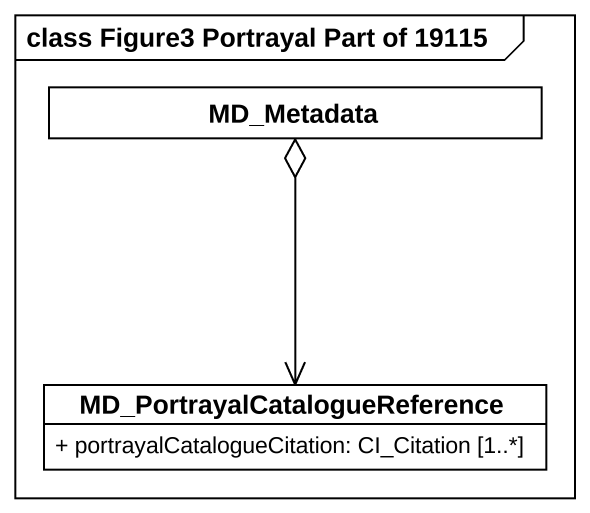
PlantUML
@startuml
mainframe class Figure3 Portrayal Part of 19115
hide circle
hide empty members
skinparam classAttributeIconSize 0
class MD_Metadata
class "MD_PortrayalCatalogueReference" as MD_PortrayalCatalogueReferen {
  + portrayalCatalogueCitation: CI_Citation [1..*]
}
MD_Metadata o--> MD_PortrayalCatalogueReferen
@enduml
